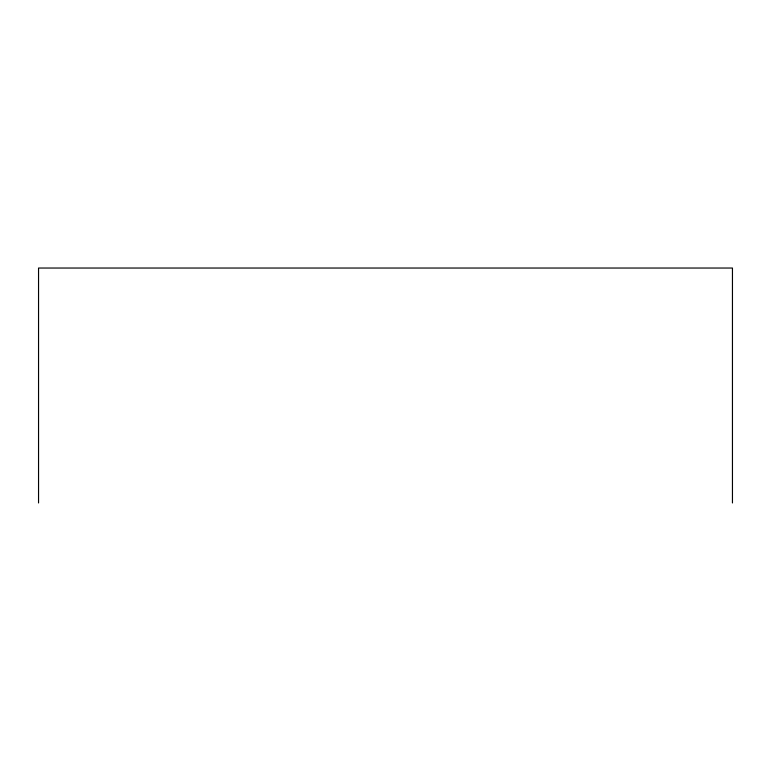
<?xml version="1.0" encoding="UTF-8"?>
<svg xmlns="http://www.w3.org/2000/svg" width="771" height="771" viewBox="0 0 771 771"><rect width="100%" height="100%" fill="white"/><g stroke="black" fill="none" stroke-linecap="round" stroke-linejoin="round"><path stroke-width="1.16" d="M732.45 502.962L732.45 268.038L38.55 268.038L38.55 502.962"/></g></svg>
